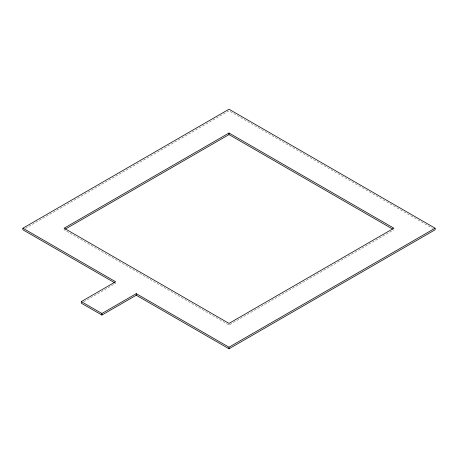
<?xml version="1.0" encoding="UTF-8"?>
<svg xmlns="http://www.w3.org/2000/svg" width="458" height="458" viewBox="0 0 458 458"><rect width="100%" height="100%" fill="white"/><g stroke="black" fill="none" stroke-linecap="round" stroke-linejoin="round"><path stroke-width="0.34" stroke-dasharray="2.29 1.72" d="M25.373 228.365L229 110.802L432.627 228.365M83.751 301.753L115.645 283.342M64.12 228.737L64.12 229.796L229 324.985L393.88 229.796M229 323.926L229 324.985"/><path stroke-width="0.69" d="M22.9 228.204L229 109.216L435.1 228.204L435.1 229.796L229 348.784L136.255 295.238L101.905 315.07L81.295 303.173L81.295 301.582L115.645 281.75L22.9 228.204L22.9 229.796L115.027 282.981M229 133.015L64.12 228.204L229 323.4L393.88 228.204L229 133.015L229 134.6L392.643 229.08M65.357 229.08L229 134.6M81.295 301.582L101.905 313.484L136.255 293.652L229 347.198L435.1 228.204M229 347.198L229 348.784M136.255 293.652L136.255 295.238M101.905 313.484L101.905 315.07"/></g></svg>
